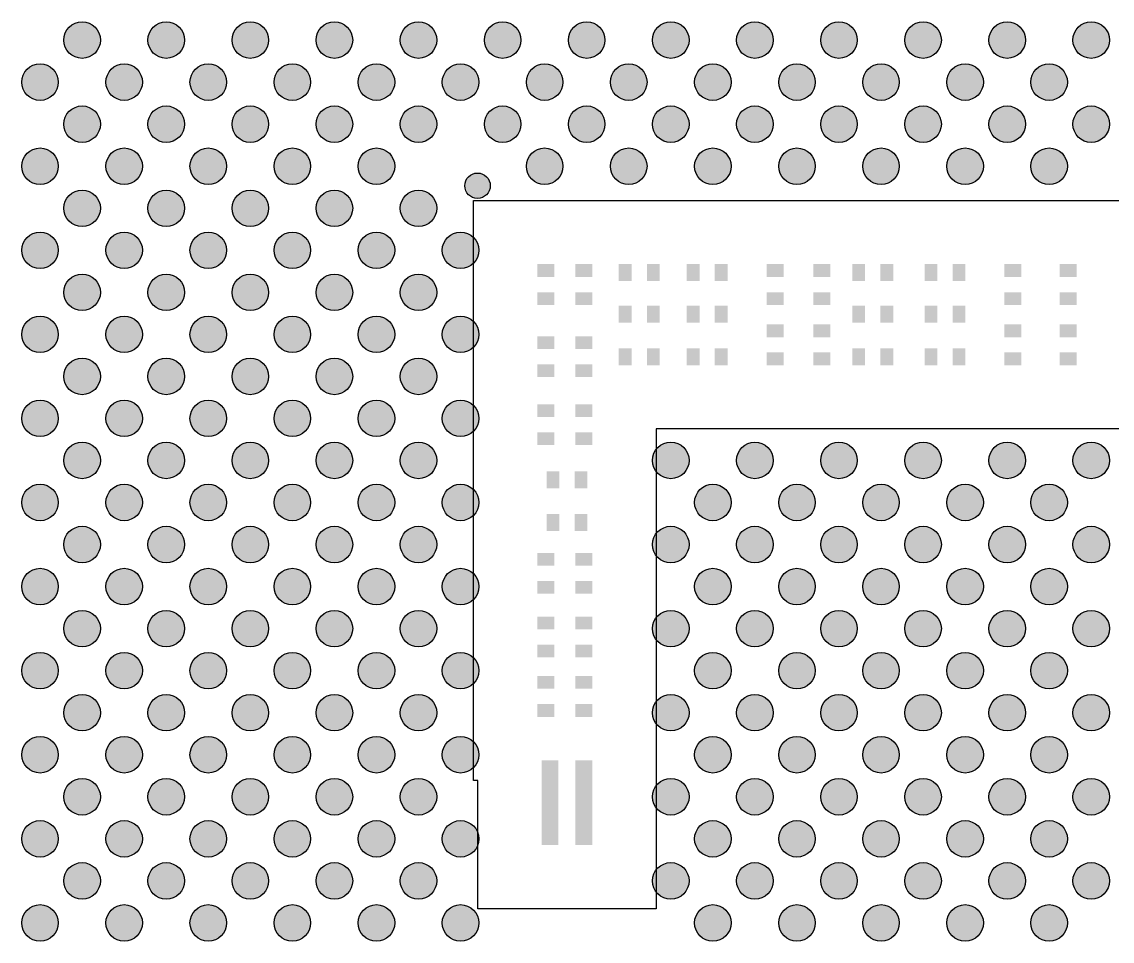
# Model space of a CAD drawing. Extents: x -42000 to 45000, y -40000 to 40000.
# Drawn here: x -15718 to -2882, y 1219 to 12043 of the extents above; entities that cross this region are included whole.
import ezdxf

# ---------------------------------------------------------------- set-up
doc = ezdxf.new("R2010")
doc.units = 0
doc.header["$MEASUREMENT"] = 0
doc.layers.add('jigstreet', color=7, linetype='Continuous')
doc.layers.add('SOLDERMASK_PADS_BTM', color=12, linetype='CONTINUOUS')

msp = doc.modelspace()

# ---------------------------------------------------------------- hatches: boundary and pattern name
at = {"layer": 'SOLDERMASK_PADS_BTM'}
h = msp.add_hatch(color=256, dxfattribs=at)
edge = h.paths.add_edge_path()
edge.add_arc((-15008, 11828), 215, 0, 360, ccw=False)
h = msp.add_hatch(color=256, dxfattribs=at)
edge = h.paths.add_edge_path()
edge.add_arc((-14018, 11828), 215, 0, 360, ccw=False)
h = msp.add_hatch(color=256, dxfattribs=at)
edge = h.paths.add_edge_path()
edge.add_arc((-13028, 11828), 215, 0, 360, ccw=False)
h = msp.add_hatch(color=256, dxfattribs=at)
edge = h.paths.add_edge_path()
edge.add_arc((-12038, 11828), 215, 0, 360, ccw=False)
h = msp.add_hatch(color=256, dxfattribs=at)
edge = h.paths.add_edge_path()
edge.add_arc((-11048, 11828), 215, 0, 360, ccw=False)
h = msp.add_hatch(color=256, dxfattribs=at)
edge = h.paths.add_edge_path()
edge.add_arc((-10058, 11828), 215, 0, 360, ccw=False)
h = msp.add_hatch(color=256, dxfattribs=at)
edge = h.paths.add_edge_path()
edge.add_arc((-9068, 11828), 215, 0, 360, ccw=False)
h = msp.add_hatch(color=256, dxfattribs=at)
edge = h.paths.add_edge_path()
edge.add_arc((-8078, 11828), 215, 0, 360, ccw=False)
h = msp.add_hatch(color=256, dxfattribs=at)
edge = h.paths.add_edge_path()
edge.add_arc((-7088, 11828), 215, 0, 360, ccw=False)
h = msp.add_hatch(color=256, dxfattribs=at)
edge = h.paths.add_edge_path()
edge.add_arc((-6098, 11828), 215, 0, 360, ccw=False)
h = msp.add_hatch(color=256, dxfattribs=at)
edge = h.paths.add_edge_path()
edge.add_arc((-5108, 11828), 215, 0, 360, ccw=False)
h = msp.add_hatch(color=256, dxfattribs=at)
edge = h.paths.add_edge_path()
edge.add_arc((-4118, 11828), 215, 0, 360, ccw=False)
h = msp.add_hatch(color=256, dxfattribs=at)
edge = h.paths.add_edge_path()
edge.add_arc((-3129, 11828), 215, 0, 360, ccw=False)
h = msp.add_hatch(color=256, dxfattribs=at)
edge = h.paths.add_edge_path()
edge.add_arc((-15503, 11333), 215, 0, 360, ccw=False)
h = msp.add_hatch(color=256, dxfattribs=at)
edge = h.paths.add_edge_path()
edge.add_arc((-14513, 11333), 215, 0, 360, ccw=False)
h = msp.add_hatch(color=256, dxfattribs=at)
edge = h.paths.add_edge_path()
edge.add_arc((-13523, 11333), 215, 0, 360, ccw=False)
h = msp.add_hatch(color=256, dxfattribs=at)
edge = h.paths.add_edge_path()
edge.add_arc((-12533, 11333), 215, 0, 360, ccw=False)
h = msp.add_hatch(color=256, dxfattribs=at)
edge = h.paths.add_edge_path()
edge.add_arc((-11543, 11333), 215, 0, 360, ccw=False)
h = msp.add_hatch(color=256, dxfattribs=at)
edge = h.paths.add_edge_path()
edge.add_arc((-10553, 11333), 215, 0, 360, ccw=False)
h = msp.add_hatch(color=256, dxfattribs=at)
edge = h.paths.add_edge_path()
edge.add_arc((-9563, 11333), 215, 0, 360, ccw=False)
h = msp.add_hatch(color=256, dxfattribs=at)
edge = h.paths.add_edge_path()
edge.add_arc((-8573, 11333), 215, 0, 360, ccw=False)
h = msp.add_hatch(color=256, dxfattribs=at)
edge = h.paths.add_edge_path()
edge.add_arc((-7583, 11333), 215, 0, 360, ccw=False)
h = msp.add_hatch(color=256, dxfattribs=at)
edge = h.paths.add_edge_path()
edge.add_arc((-6593, 11333), 215, 0, 360, ccw=False)
h = msp.add_hatch(color=256, dxfattribs=at)
edge = h.paths.add_edge_path()
edge.add_arc((-5603, 11333), 215, 0, 360, ccw=False)
h = msp.add_hatch(color=256, dxfattribs=at)
edge = h.paths.add_edge_path()
edge.add_arc((-4613, 11333), 215, 0, 360, ccw=False)
h = msp.add_hatch(color=256, dxfattribs=at)
edge = h.paths.add_edge_path()
edge.add_arc((-3624, 11333), 215, 0, 360, ccw=False)
h = msp.add_hatch(color=256, dxfattribs=at)
edge = h.paths.add_edge_path()
edge.add_arc((-15008, 10838), 215, 0, 360, ccw=False)
h = msp.add_hatch(color=256, dxfattribs=at)
edge = h.paths.add_edge_path()
edge.add_arc((-14018, 10838), 215, 0, 360, ccw=False)
h = msp.add_hatch(color=256, dxfattribs=at)
edge = h.paths.add_edge_path()
edge.add_arc((-13028, 10838), 215, 0, 360, ccw=False)
h = msp.add_hatch(color=256, dxfattribs=at)
edge = h.paths.add_edge_path()
edge.add_arc((-12038, 10838), 215, 0, 360, ccw=False)
h = msp.add_hatch(color=256, dxfattribs=at)
edge = h.paths.add_edge_path()
edge.add_arc((-11048, 10838), 215, 0, 360, ccw=False)
h = msp.add_hatch(color=256, dxfattribs=at)
edge = h.paths.add_edge_path()
edge.add_arc((-10058, 10838), 215, 0, 360, ccw=False)
h = msp.add_hatch(color=256, dxfattribs=at)
edge = h.paths.add_edge_path()
edge.add_arc((-9068, 10838), 215, 0, 360, ccw=False)
h = msp.add_hatch(color=256, dxfattribs=at)
edge = h.paths.add_edge_path()
edge.add_arc((-8078, 10838), 215, 0, 360, ccw=False)
h = msp.add_hatch(color=256, dxfattribs=at)
edge = h.paths.add_edge_path()
edge.add_arc((-7088, 10838), 215, 0, 360, ccw=False)
h = msp.add_hatch(color=256, dxfattribs=at)
edge = h.paths.add_edge_path()
edge.add_arc((-6098, 10838), 215, 0, 360, ccw=False)
h = msp.add_hatch(color=256, dxfattribs=at)
edge = h.paths.add_edge_path()
edge.add_arc((-5108, 10838), 215, 0, 360, ccw=False)
h = msp.add_hatch(color=256, dxfattribs=at)
edge = h.paths.add_edge_path()
edge.add_arc((-4118, 10838), 215, 0, 360, ccw=False)
h = msp.add_hatch(color=256, dxfattribs=at)
edge = h.paths.add_edge_path()
edge.add_arc((-3129, 10838), 215, 0, 360, ccw=False)
h = msp.add_hatch(color=256, dxfattribs=at)
edge = h.paths.add_edge_path()
edge.add_arc((-15503, 10343), 215, 0, 360, ccw=False)
h = msp.add_hatch(color=256, dxfattribs=at)
edge = h.paths.add_edge_path()
edge.add_arc((-14513, 10343), 215, 0, 360, ccw=False)
h = msp.add_hatch(color=256, dxfattribs=at)
edge = h.paths.add_edge_path()
edge.add_arc((-13523, 10343), 215, 0, 360, ccw=False)
h = msp.add_hatch(color=256, dxfattribs=at)
edge = h.paths.add_edge_path()
edge.add_arc((-12533, 10343), 215, 0, 360, ccw=False)
h = msp.add_hatch(color=256, dxfattribs=at)
edge = h.paths.add_edge_path()
edge.add_arc((-11543, 10343), 215, 0, 360, ccw=False)
h = msp.add_hatch(color=256, dxfattribs=at)
edge = h.paths.add_edge_path()
edge.add_arc((-9563, 10343), 215, 0, 360, ccw=False)
h = msp.add_hatch(color=256, dxfattribs=at)
edge = h.paths.add_edge_path()
edge.add_arc((-8573, 10343), 215, 0, 360, ccw=False)
h = msp.add_hatch(color=256, dxfattribs=at)
edge = h.paths.add_edge_path()
edge.add_arc((-7583, 10343), 215, 0, 360, ccw=False)
h = msp.add_hatch(color=256, dxfattribs=at)
edge = h.paths.add_edge_path()
edge.add_arc((-6593, 10343), 215, 0, 360, ccw=False)
h = msp.add_hatch(color=256, dxfattribs=at)
edge = h.paths.add_edge_path()
edge.add_arc((-5603, 10343), 215, 0, 360, ccw=False)
h = msp.add_hatch(color=256, dxfattribs=at)
edge = h.paths.add_edge_path()
edge.add_arc((-4613, 10343), 215, 0, 360, ccw=False)
h = msp.add_hatch(color=256, dxfattribs=at)
edge = h.paths.add_edge_path()
edge.add_arc((-3624, 10343), 215, 0, 360, ccw=False)
h = msp.add_hatch(color=256, dxfattribs=at)
edge = h.paths.add_edge_path()
edge.add_arc((-10353, 10113), 150, 0, 360, ccw=False)
h = msp.add_hatch(color=256, dxfattribs=at)
edge = h.paths.add_edge_path()
edge.add_arc((-15008, 9848), 215, 0, 360, ccw=False)
h = msp.add_hatch(color=256, dxfattribs=at)
edge = h.paths.add_edge_path()
edge.add_arc((-14018, 9848), 215, 0, 360, ccw=False)
h = msp.add_hatch(color=256, dxfattribs=at)
edge = h.paths.add_edge_path()
edge.add_arc((-13028, 9848), 215, 0, 360, ccw=False)
h = msp.add_hatch(color=256, dxfattribs=at)
edge = h.paths.add_edge_path()
edge.add_arc((-12038, 9848), 215, 0, 360, ccw=False)
h = msp.add_hatch(color=256, dxfattribs=at)
edge = h.paths.add_edge_path()
edge.add_arc((-11048, 9848), 215, 0, 360, ccw=False)
h = msp.add_hatch(color=256, dxfattribs=at)
edge = h.paths.add_edge_path()
edge.add_arc((-15503, 9353), 215, 0, 360, ccw=False)
h = msp.add_hatch(color=256, dxfattribs=at)
edge = h.paths.add_edge_path()
edge.add_arc((-14513, 9353), 215, 0, 360, ccw=False)
h = msp.add_hatch(color=256, dxfattribs=at)
edge = h.paths.add_edge_path()
edge.add_arc((-13523, 9353), 215, 0, 360, ccw=False)
h = msp.add_hatch(color=256, dxfattribs=at)
edge = h.paths.add_edge_path()
edge.add_arc((-12533, 9353), 215, 0, 360, ccw=False)
h = msp.add_hatch(color=256, dxfattribs=at)
edge = h.paths.add_edge_path()
edge.add_arc((-11543, 9353), 215, 0, 360, ccw=False)
h = msp.add_hatch(color=256, dxfattribs=at)
edge = h.paths.add_edge_path()
edge.add_arc((-10553, 9353), 215, 0, 360, ccw=False)
h = msp.add_hatch(color=256, dxfattribs=at)
edge = h.paths.add_edge_path()
edge.add_arc((-15008, 8858), 215, 0, 360, ccw=False)
h = msp.add_hatch(color=256, dxfattribs=at)
edge = h.paths.add_edge_path()
edge.add_arc((-14018, 8858), 215, 0, 360, ccw=False)
h = msp.add_hatch(color=256, dxfattribs=at)
edge = h.paths.add_edge_path()
edge.add_arc((-13028, 8858), 215, 0, 360, ccw=False)
h = msp.add_hatch(color=256, dxfattribs=at)
edge = h.paths.add_edge_path()
edge.add_arc((-12038, 8858), 215, 0, 360, ccw=False)
h = msp.add_hatch(color=256, dxfattribs=at)
edge = h.paths.add_edge_path()
edge.add_arc((-11048, 8858), 215, 0, 360, ccw=False)
h = msp.add_hatch(color=256, dxfattribs=at)
edge = h.paths.add_edge_path()
edge.add_arc((-15503, 8363), 215, 0, 360, ccw=False)
h = msp.add_hatch(color=256, dxfattribs=at)
edge = h.paths.add_edge_path()
edge.add_arc((-14513, 8363), 215, 0, 360, ccw=False)
h = msp.add_hatch(color=256, dxfattribs=at)
edge = h.paths.add_edge_path()
edge.add_arc((-13523, 8363), 215, 0, 360, ccw=False)
h = msp.add_hatch(color=256, dxfattribs=at)
edge = h.paths.add_edge_path()
edge.add_arc((-12533, 8363), 215, 0, 360, ccw=False)
h = msp.add_hatch(color=256, dxfattribs=at)
edge = h.paths.add_edge_path()
edge.add_arc((-11543, 8363), 215, 0, 360, ccw=False)
h = msp.add_hatch(color=256, dxfattribs=at)
edge = h.paths.add_edge_path()
edge.add_arc((-10553, 8363), 215, 0, 360, ccw=False)
h = msp.add_hatch(color=256, dxfattribs=at)
edge = h.paths.add_edge_path()
edge.add_arc((-15008, 7868), 215, 0, 360, ccw=False)
h = msp.add_hatch(color=256, dxfattribs=at)
edge = h.paths.add_edge_path()
edge.add_arc((-14018, 7868), 215, 0, 360, ccw=False)
h = msp.add_hatch(color=256, dxfattribs=at)
edge = h.paths.add_edge_path()
edge.add_arc((-13028, 7868), 215, 0, 360, ccw=False)
h = msp.add_hatch(color=256, dxfattribs=at)
edge = h.paths.add_edge_path()
edge.add_arc((-12038, 7868), 215, 0, 360, ccw=False)
h = msp.add_hatch(color=256, dxfattribs=at)
edge = h.paths.add_edge_path()
edge.add_arc((-11048, 7868), 215, 0, 360, ccw=False)
h = msp.add_hatch(color=256, dxfattribs=at)
edge = h.paths.add_edge_path()
edge.add_arc((-15503, 7374), 215, 0, 360, ccw=False)
h = msp.add_hatch(color=256, dxfattribs=at)
edge = h.paths.add_edge_path()
edge.add_arc((-14513, 7374), 215, 0, 360, ccw=False)
h = msp.add_hatch(color=256, dxfattribs=at)
edge = h.paths.add_edge_path()
edge.add_arc((-13523, 7374), 215, 0, 360, ccw=False)
h = msp.add_hatch(color=256, dxfattribs=at)
edge = h.paths.add_edge_path()
edge.add_arc((-12533, 7374), 215, 0, 360, ccw=False)
h = msp.add_hatch(color=256, dxfattribs=at)
edge = h.paths.add_edge_path()
edge.add_arc((-11543, 7374), 215, 0, 360, ccw=False)
h = msp.add_hatch(color=256, dxfattribs=at)
edge = h.paths.add_edge_path()
edge.add_arc((-10553, 7374), 215, 0, 360, ccw=False)
h = msp.add_hatch(color=256, dxfattribs=at)
edge = h.paths.add_edge_path()
edge.add_arc((-15008, 6879), 215, 0, 360, ccw=False)
h = msp.add_hatch(color=256, dxfattribs=at)
edge = h.paths.add_edge_path()
edge.add_arc((-14018, 6879), 215, 0, 360, ccw=False)
h = msp.add_hatch(color=256, dxfattribs=at)
edge = h.paths.add_edge_path()
edge.add_arc((-13028, 6879), 215, 0, 360, ccw=False)
h = msp.add_hatch(color=256, dxfattribs=at)
edge = h.paths.add_edge_path()
edge.add_arc((-12038, 6879), 215, 0, 360, ccw=False)
h = msp.add_hatch(color=256, dxfattribs=at)
edge = h.paths.add_edge_path()
edge.add_arc((-11048, 6879), 215, 0, 360, ccw=False)
h = msp.add_hatch(color=256, dxfattribs=at)
edge = h.paths.add_edge_path()
edge.add_arc((-8078, 6879), 215, 0, 360, ccw=False)
h = msp.add_hatch(color=256, dxfattribs=at)
edge = h.paths.add_edge_path()
edge.add_arc((-7088, 6879), 215, 0, 360, ccw=False)
h = msp.add_hatch(color=256, dxfattribs=at)
edge = h.paths.add_edge_path()
edge.add_arc((-6098, 6879), 215, 0, 360, ccw=False)
h = msp.add_hatch(color=256, dxfattribs=at)
edge = h.paths.add_edge_path()
edge.add_arc((-5108, 6879), 215, 0, 360, ccw=False)
h = msp.add_hatch(color=256, dxfattribs=at)
edge = h.paths.add_edge_path()
edge.add_arc((-4118, 6879), 215, 0, 360, ccw=False)
h = msp.add_hatch(color=256, dxfattribs=at)
edge = h.paths.add_edge_path()
edge.add_arc((-3129, 6879), 215, 0, 360, ccw=False)
h = msp.add_hatch(color=256, dxfattribs=at)
edge = h.paths.add_edge_path()
edge.add_arc((-15503, 6384), 215, 0, 360, ccw=False)
h = msp.add_hatch(color=256, dxfattribs=at)
edge = h.paths.add_edge_path()
edge.add_arc((-14513, 6384), 215, 0, 360, ccw=False)
h = msp.add_hatch(color=256, dxfattribs=at)
edge = h.paths.add_edge_path()
edge.add_arc((-13523, 6384), 215, 0, 360, ccw=False)
h = msp.add_hatch(color=256, dxfattribs=at)
edge = h.paths.add_edge_path()
edge.add_arc((-12533, 6384), 215, 0, 360, ccw=False)
h = msp.add_hatch(color=256, dxfattribs=at)
edge = h.paths.add_edge_path()
edge.add_arc((-11543, 6384), 215, 0, 360, ccw=False)
h = msp.add_hatch(color=256, dxfattribs=at)
edge = h.paths.add_edge_path()
edge.add_arc((-10553, 6384), 215, 0, 360, ccw=False)
h = msp.add_hatch(color=256, dxfattribs=at)
edge = h.paths.add_edge_path()
edge.add_arc((-7583, 6384), 215, 0, 360, ccw=False)
h = msp.add_hatch(color=256, dxfattribs=at)
edge = h.paths.add_edge_path()
edge.add_arc((-6593, 6384), 215, 0, 360, ccw=False)
h = msp.add_hatch(color=256, dxfattribs=at)
edge = h.paths.add_edge_path()
edge.add_arc((-5603, 6384), 215, 0, 360, ccw=False)
h = msp.add_hatch(color=256, dxfattribs=at)
edge = h.paths.add_edge_path()
edge.add_arc((-4613, 6384), 215, 0, 360, ccw=False)
h = msp.add_hatch(color=256, dxfattribs=at)
edge = h.paths.add_edge_path()
edge.add_arc((-3624, 6384), 215, 0, 360, ccw=False)
h = msp.add_hatch(color=256, dxfattribs=at)
edge = h.paths.add_edge_path()
edge.add_arc((-15008, 5889), 215, 0, 360, ccw=False)
h = msp.add_hatch(color=256, dxfattribs=at)
edge = h.paths.add_edge_path()
edge.add_arc((-14018, 5889), 215, 0, 360, ccw=False)
h = msp.add_hatch(color=256, dxfattribs=at)
edge = h.paths.add_edge_path()
edge.add_arc((-13028, 5889), 215, 0, 360, ccw=False)
h = msp.add_hatch(color=256, dxfattribs=at)
edge = h.paths.add_edge_path()
edge.add_arc((-12038, 5889), 215, 0, 360, ccw=False)
h = msp.add_hatch(color=256, dxfattribs=at)
edge = h.paths.add_edge_path()
edge.add_arc((-11048, 5889), 215, 0, 360, ccw=False)
h = msp.add_hatch(color=256, dxfattribs=at)
edge = h.paths.add_edge_path()
edge.add_arc((-8078, 5889), 215, 0, 360, ccw=False)
h = msp.add_hatch(color=256, dxfattribs=at)
edge = h.paths.add_edge_path()
edge.add_arc((-7088, 5889), 215, 0, 360, ccw=False)
h = msp.add_hatch(color=256, dxfattribs=at)
edge = h.paths.add_edge_path()
edge.add_arc((-6098, 5889), 215, 0, 360, ccw=False)
h = msp.add_hatch(color=256, dxfattribs=at)
edge = h.paths.add_edge_path()
edge.add_arc((-5108, 5889), 215, 0, 360, ccw=False)
h = msp.add_hatch(color=256, dxfattribs=at)
edge = h.paths.add_edge_path()
edge.add_arc((-4118, 5889), 215, 0, 360, ccw=False)
h = msp.add_hatch(color=256, dxfattribs=at)
edge = h.paths.add_edge_path()
edge.add_arc((-3129, 5889), 215, 0, 360, ccw=False)
h = msp.add_hatch(color=256, dxfattribs=at)
edge = h.paths.add_edge_path()
edge.add_arc((-15503, 5394), 215, 0, 360, ccw=False)
h = msp.add_hatch(color=256, dxfattribs=at)
edge = h.paths.add_edge_path()
edge.add_arc((-14513, 5394), 215, 0, 360, ccw=False)
h = msp.add_hatch(color=256, dxfattribs=at)
edge = h.paths.add_edge_path()
edge.add_arc((-13523, 5394), 215, 0, 360, ccw=False)
h = msp.add_hatch(color=256, dxfattribs=at)
edge = h.paths.add_edge_path()
edge.add_arc((-12533, 5394), 215, 0, 360, ccw=False)
h = msp.add_hatch(color=256, dxfattribs=at)
edge = h.paths.add_edge_path()
edge.add_arc((-11543, 5394), 215, 0, 360, ccw=False)
h = msp.add_hatch(color=256, dxfattribs=at)
edge = h.paths.add_edge_path()
edge.add_arc((-10553, 5394), 215, 0, 360, ccw=False)
h = msp.add_hatch(color=256, dxfattribs=at)
edge = h.paths.add_edge_path()
edge.add_arc((-7583, 5394), 215, 0, 360, ccw=False)
h = msp.add_hatch(color=256, dxfattribs=at)
edge = h.paths.add_edge_path()
edge.add_arc((-6593, 5394), 215, 0, 360, ccw=False)
h = msp.add_hatch(color=256, dxfattribs=at)
edge = h.paths.add_edge_path()
edge.add_arc((-5603, 5394), 215, 0, 360, ccw=False)
h = msp.add_hatch(color=256, dxfattribs=at)
edge = h.paths.add_edge_path()
edge.add_arc((-4613, 5394), 215, 0, 360, ccw=False)
h = msp.add_hatch(color=256, dxfattribs=at)
edge = h.paths.add_edge_path()
edge.add_arc((-3624, 5394), 215, 0, 360, ccw=False)
h = msp.add_hatch(color=256, dxfattribs=at)
edge = h.paths.add_edge_path()
edge.add_arc((-15008, 4899), 215, 0, 360, ccw=False)
h = msp.add_hatch(color=256, dxfattribs=at)
edge = h.paths.add_edge_path()
edge.add_arc((-14018, 4899), 215, 0, 360, ccw=False)
h = msp.add_hatch(color=256, dxfattribs=at)
edge = h.paths.add_edge_path()
edge.add_arc((-13028, 4899), 215, 0, 360, ccw=False)
h = msp.add_hatch(color=256, dxfattribs=at)
edge = h.paths.add_edge_path()
edge.add_arc((-12038, 4899), 215, 0, 360, ccw=False)
h = msp.add_hatch(color=256, dxfattribs=at)
edge = h.paths.add_edge_path()
edge.add_arc((-11048, 4899), 215, 0, 360, ccw=False)
h = msp.add_hatch(color=256, dxfattribs=at)
edge = h.paths.add_edge_path()
edge.add_arc((-8078, 4899), 215, 0, 360, ccw=False)
h = msp.add_hatch(color=256, dxfattribs=at)
edge = h.paths.add_edge_path()
edge.add_arc((-7088, 4899), 215, 0, 360, ccw=False)
h = msp.add_hatch(color=256, dxfattribs=at)
edge = h.paths.add_edge_path()
edge.add_arc((-6098, 4899), 215, 0, 360, ccw=False)
h = msp.add_hatch(color=256, dxfattribs=at)
edge = h.paths.add_edge_path()
edge.add_arc((-5108, 4899), 215, 0, 360, ccw=False)
h = msp.add_hatch(color=256, dxfattribs=at)
edge = h.paths.add_edge_path()
edge.add_arc((-4118, 4899), 215, 0, 360, ccw=False)
h = msp.add_hatch(color=256, dxfattribs=at)
edge = h.paths.add_edge_path()
edge.add_arc((-3129, 4899), 215, 0, 360, ccw=False)
h = msp.add_hatch(color=256, dxfattribs=at)
edge = h.paths.add_edge_path()
edge.add_arc((-15503, 4404), 215, 0, 360, ccw=False)
h = msp.add_hatch(color=256, dxfattribs=at)
edge = h.paths.add_edge_path()
edge.add_arc((-14513, 4404), 215, 0, 360, ccw=False)
h = msp.add_hatch(color=256, dxfattribs=at)
edge = h.paths.add_edge_path()
edge.add_arc((-13523, 4404), 215, 0, 360, ccw=False)
h = msp.add_hatch(color=256, dxfattribs=at)
edge = h.paths.add_edge_path()
edge.add_arc((-12533, 4404), 215, 0, 360, ccw=False)
h = msp.add_hatch(color=256, dxfattribs=at)
edge = h.paths.add_edge_path()
edge.add_arc((-11543, 4404), 215, 0, 360, ccw=False)
h = msp.add_hatch(color=256, dxfattribs=at)
edge = h.paths.add_edge_path()
edge.add_arc((-10553, 4404), 215, 0, 360, ccw=False)
h = msp.add_hatch(color=256, dxfattribs=at)
edge = h.paths.add_edge_path()
edge.add_arc((-7583, 4404), 215, 0, 360, ccw=False)
h = msp.add_hatch(color=256, dxfattribs=at)
edge = h.paths.add_edge_path()
edge.add_arc((-6593, 4404), 215, 0, 360, ccw=False)
h = msp.add_hatch(color=256, dxfattribs=at)
edge = h.paths.add_edge_path()
edge.add_arc((-5603, 4404), 215, 0, 360, ccw=False)
h = msp.add_hatch(color=256, dxfattribs=at)
edge = h.paths.add_edge_path()
edge.add_arc((-4613, 4404), 215, 0, 360, ccw=False)
h = msp.add_hatch(color=256, dxfattribs=at)
edge = h.paths.add_edge_path()
edge.add_arc((-3624, 4404), 215, 0, 360, ccw=False)
h = msp.add_hatch(color=256, dxfattribs=at)
edge = h.paths.add_edge_path()
edge.add_arc((-15008, 3909), 215, 0, 360, ccw=False)
h = msp.add_hatch(color=256, dxfattribs=at)
edge = h.paths.add_edge_path()
edge.add_arc((-14018, 3909), 215, 0, 360, ccw=False)
h = msp.add_hatch(color=256, dxfattribs=at)
edge = h.paths.add_edge_path()
edge.add_arc((-13028, 3909), 215, 0, 360, ccw=False)
h = msp.add_hatch(color=256, dxfattribs=at)
edge = h.paths.add_edge_path()
edge.add_arc((-12038, 3909), 215, 0, 360, ccw=False)
h = msp.add_hatch(color=256, dxfattribs=at)
edge = h.paths.add_edge_path()
edge.add_arc((-11048, 3909), 215, 0, 360, ccw=False)
h = msp.add_hatch(color=256, dxfattribs=at)
edge = h.paths.add_edge_path()
edge.add_arc((-8078, 3909), 215, 0, 360, ccw=False)
h = msp.add_hatch(color=256, dxfattribs=at)
edge = h.paths.add_edge_path()
edge.add_arc((-7088, 3909), 215, 0, 360, ccw=False)
h = msp.add_hatch(color=256, dxfattribs=at)
edge = h.paths.add_edge_path()
edge.add_arc((-6098, 3909), 215, 0, 360, ccw=False)
h = msp.add_hatch(color=256, dxfattribs=at)
edge = h.paths.add_edge_path()
edge.add_arc((-5108, 3909), 215, 0, 360, ccw=False)
h = msp.add_hatch(color=256, dxfattribs=at)
edge = h.paths.add_edge_path()
edge.add_arc((-4118, 3909), 215, 0, 360, ccw=False)
h = msp.add_hatch(color=256, dxfattribs=at)
edge = h.paths.add_edge_path()
edge.add_arc((-3129, 3909), 215, 0, 360, ccw=False)
h = msp.add_hatch(color=256, dxfattribs=at)
edge = h.paths.add_edge_path()
edge.add_arc((-15503, 3414), 215, 0, 360, ccw=False)
h = msp.add_hatch(color=256, dxfattribs=at)
edge = h.paths.add_edge_path()
edge.add_arc((-14513, 3414), 215, 0, 360, ccw=False)
h = msp.add_hatch(color=256, dxfattribs=at)
edge = h.paths.add_edge_path()
edge.add_arc((-13523, 3414), 215, 0, 360, ccw=False)
h = msp.add_hatch(color=256, dxfattribs=at)
edge = h.paths.add_edge_path()
edge.add_arc((-12533, 3414), 215, 0, 360, ccw=False)
h = msp.add_hatch(color=256, dxfattribs=at)
edge = h.paths.add_edge_path()
edge.add_arc((-11543, 3414), 215, 0, 360, ccw=False)
h = msp.add_hatch(color=256, dxfattribs=at)
edge = h.paths.add_edge_path()
edge.add_arc((-10553, 3414), 215, 0, 360, ccw=False)
h = msp.add_hatch(color=256, dxfattribs=at)
edge = h.paths.add_edge_path()
edge.add_arc((-7583, 3414), 215, 0, 360, ccw=False)
h = msp.add_hatch(color=256, dxfattribs=at)
edge = h.paths.add_edge_path()
edge.add_arc((-6593, 3414), 215, 0, 360, ccw=False)
h = msp.add_hatch(color=256, dxfattribs=at)
edge = h.paths.add_edge_path()
edge.add_arc((-5603, 3414), 215, 0, 360, ccw=False)
h = msp.add_hatch(color=256, dxfattribs=at)
edge = h.paths.add_edge_path()
edge.add_arc((-4613, 3414), 215, 0, 360, ccw=False)
h = msp.add_hatch(color=256, dxfattribs=at)
edge = h.paths.add_edge_path()
edge.add_arc((-3624, 3414), 215, 0, 360, ccw=False)
h = msp.add_hatch(color=256, dxfattribs=at)
edge = h.paths.add_edge_path()
edge.add_arc((-15008, 2919), 215, 0, 360, ccw=False)
h = msp.add_hatch(color=256, dxfattribs=at)
edge = h.paths.add_edge_path()
edge.add_arc((-14018, 2919), 215, 0, 360, ccw=False)
h = msp.add_hatch(color=256, dxfattribs=at)
edge = h.paths.add_edge_path()
edge.add_arc((-13028, 2919), 215, 0, 360, ccw=False)
h = msp.add_hatch(color=256, dxfattribs=at)
edge = h.paths.add_edge_path()
edge.add_arc((-12038, 2919), 215, 0, 360, ccw=False)
h = msp.add_hatch(color=256, dxfattribs=at)
edge = h.paths.add_edge_path()
edge.add_arc((-11048, 2919), 215, 0, 360, ccw=False)
h = msp.add_hatch(color=256, dxfattribs=at)
edge = h.paths.add_edge_path()
edge.add_arc((-8078, 2919), 215, 0, 360, ccw=False)
h = msp.add_hatch(color=256, dxfattribs=at)
edge = h.paths.add_edge_path()
edge.add_arc((-7088, 2919), 215, 0, 360, ccw=False)
h = msp.add_hatch(color=256, dxfattribs=at)
edge = h.paths.add_edge_path()
edge.add_arc((-6098, 2919), 215, 0, 360, ccw=False)
h = msp.add_hatch(color=256, dxfattribs=at)
edge = h.paths.add_edge_path()
edge.add_arc((-5108, 2919), 215, 0, 360, ccw=False)
h = msp.add_hatch(color=256, dxfattribs=at)
edge = h.paths.add_edge_path()
edge.add_arc((-4118, 2919), 215, 0, 360, ccw=False)
h = msp.add_hatch(color=256, dxfattribs=at)
edge = h.paths.add_edge_path()
edge.add_arc((-3129, 2919), 215, 0, 360, ccw=False)
h = msp.add_hatch(color=256, dxfattribs=at)
edge = h.paths.add_edge_path()
edge.add_arc((-15503, 2424), 215, 0, 360, ccw=False)
h = msp.add_hatch(color=256, dxfattribs=at)
edge = h.paths.add_edge_path()
edge.add_arc((-14513, 2424), 215, 0, 360, ccw=False)
h = msp.add_hatch(color=256, dxfattribs=at)
edge = h.paths.add_edge_path()
edge.add_arc((-13523, 2424), 215, 0, 360, ccw=False)
h = msp.add_hatch(color=256, dxfattribs=at)
edge = h.paths.add_edge_path()
edge.add_arc((-12533, 2424), 215, 0, 360, ccw=False)
h = msp.add_hatch(color=256, dxfattribs=at)
edge = h.paths.add_edge_path()
edge.add_arc((-11543, 2424), 215, 0, 360, ccw=False)
h = msp.add_hatch(color=256, dxfattribs=at)
edge = h.paths.add_edge_path()
edge.add_arc((-10553, 2424), 215, 0, 360, ccw=False)
h = msp.add_hatch(color=256, dxfattribs=at)
edge = h.paths.add_edge_path()
edge.add_arc((-7583, 2424), 215, 0, 360, ccw=False)
h = msp.add_hatch(color=256, dxfattribs=at)
edge = h.paths.add_edge_path()
edge.add_arc((-6593, 2424), 215, 0, 360, ccw=False)
h = msp.add_hatch(color=256, dxfattribs=at)
edge = h.paths.add_edge_path()
edge.add_arc((-5603, 2424), 215, 0, 360, ccw=False)
h = msp.add_hatch(color=256, dxfattribs=at)
edge = h.paths.add_edge_path()
edge.add_arc((-4613, 2424), 215, 0, 360, ccw=False)
h = msp.add_hatch(color=256, dxfattribs=at)
edge = h.paths.add_edge_path()
edge.add_arc((-3624, 2424), 215, 0, 360, ccw=False)
h = msp.add_hatch(color=256, dxfattribs=at)
edge = h.paths.add_edge_path()
edge.add_arc((-15008, 1929), 215, 0, 360, ccw=False)
h = msp.add_hatch(color=256, dxfattribs=at)
edge = h.paths.add_edge_path()
edge.add_arc((-14018, 1929), 215, 0, 360, ccw=False)
h = msp.add_hatch(color=256, dxfattribs=at)
edge = h.paths.add_edge_path()
edge.add_arc((-13028, 1929), 215, 0, 360, ccw=False)
h = msp.add_hatch(color=256, dxfattribs=at)
edge = h.paths.add_edge_path()
edge.add_arc((-12038, 1929), 215, 0, 360, ccw=False)
h = msp.add_hatch(color=256, dxfattribs=at)
edge = h.paths.add_edge_path()
edge.add_arc((-11048, 1929), 215, 0, 360, ccw=False)
h = msp.add_hatch(color=256, dxfattribs=at)
edge = h.paths.add_edge_path()
edge.add_arc((-8078, 1929), 215, 0, 360, ccw=False)
h = msp.add_hatch(color=256, dxfattribs=at)
edge = h.paths.add_edge_path()
edge.add_arc((-7088, 1929), 215, 0, 360, ccw=False)
h = msp.add_hatch(color=256, dxfattribs=at)
edge = h.paths.add_edge_path()
edge.add_arc((-6098, 1929), 215, 0, 360, ccw=False)
h = msp.add_hatch(color=256, dxfattribs=at)
edge = h.paths.add_edge_path()
edge.add_arc((-5108, 1929), 215, 0, 360, ccw=False)
h = msp.add_hatch(color=256, dxfattribs=at)
edge = h.paths.add_edge_path()
edge.add_arc((-4118, 1929), 215, 0, 360, ccw=False)
h = msp.add_hatch(color=256, dxfattribs=at)
edge = h.paths.add_edge_path()
edge.add_arc((-3129, 1929), 215, 0, 360, ccw=False)
h = msp.add_hatch(color=256, dxfattribs=at)
edge = h.paths.add_edge_path()
edge.add_arc((-15503, 1434), 215, 0, 360, ccw=False)
h = msp.add_hatch(color=256, dxfattribs=at)
edge = h.paths.add_edge_path()
edge.add_arc((-14513, 1434), 215, 0, 360, ccw=False)
h = msp.add_hatch(color=256, dxfattribs=at)
edge = h.paths.add_edge_path()
edge.add_arc((-13523, 1434), 215, 0, 360, ccw=False)
h = msp.add_hatch(color=256, dxfattribs=at)
edge = h.paths.add_edge_path()
edge.add_arc((-12533, 1434), 215, 0, 360, ccw=False)
h = msp.add_hatch(color=256, dxfattribs=at)
edge = h.paths.add_edge_path()
edge.add_arc((-11543, 1434), 215, 0, 360, ccw=False)
h = msp.add_hatch(color=256, dxfattribs=at)
edge = h.paths.add_edge_path()
edge.add_arc((-10553, 1434), 215, 0, 360, ccw=False)
h = msp.add_hatch(color=256, dxfattribs=at)
edge = h.paths.add_edge_path()
edge.add_arc((-7583, 1434), 215, 0, 360, ccw=False)
h = msp.add_hatch(color=256, dxfattribs=at)
edge = h.paths.add_edge_path()
edge.add_arc((-6593, 1434), 215, 0, 360, ccw=False)
h = msp.add_hatch(color=256, dxfattribs=at)
edge = h.paths.add_edge_path()
edge.add_arc((-5603, 1434), 215, 0, 360, ccw=False)
h = msp.add_hatch(color=256, dxfattribs=at)
edge = h.paths.add_edge_path()
edge.add_arc((-4613, 1434), 215, 0, 360, ccw=False)
h = msp.add_hatch(color=256, dxfattribs=at)
edge = h.paths.add_edge_path()
edge.add_arc((-3624, 1434), 215, 0, 360, ccw=False)

# ---------------------------------------------------------------- linework, layer by layer
at = {"layer": 'jigstreet'}
for points in [[(-10400, 4165), (-10400, 4585), (-10400, 4735), (-10400, 4915), (-10400, 5065), (-10400, 5435), (-10400, 5765), (-10400, 6185), (-10400, 6335), (-10400, 6515), (-10400, 6665), (-10400, 7135), (-10400, 7465), (-10400, 7935), (-10400, 7985), (-10400, 8265), (-10400, 8315), (-10400, 8735), (-10400, 9065), (-10400, 9585), (-10400, 9915), (-10399, 9939), (-10375, 9940), (-9925, 9940), (-9415, 9940), (-9085, 9940), (-8725, 9940), (-8615, 9940), (-8285, 9940), (-8275, 9940), (-7815, 9940), (-7675, 9940), (-7485, 9940), (-7125, 9940), (-7015, 9940), (-6685, 9940), (-6665, 9940), (-6335, 9940), (-6025, 9940), (-5815, 9940), (-5485, 9940), (-5475, 9940), (-5065, 9940), (-4875, 9940), (-4735, 9940), (-4225, 9940), (-4215, 9940), (-3885, 9940), (-3225, 9940), (-2575, 9940)], [(-2575, 7250), (-3225, 7250), (-3885, 7250), (-4215, 7250), (-4225, 7250), (-4735, 7250), (-4875, 7250), (-5065, 7250), (-5475, 7250), (-5485, 7250), (-5815, 7250), (-6025, 7250), (-6335, 7250), (-6665, 7250), (-6685, 7250), (-7015, 7250), (-7125, 7250), (-7485, 7250), (-7675, 7250), (-7815, 7250), (-8250, 7250), (-8250, 7135), (-8250, 6665), (-8250, 6515), (-8250, 6335), (-8250, 6185), (-8250, 5765), (-8250, 5435), (-8250, 5065), (-8250, 4915), (-8250, 4735), (-8250, 4585), (-8250, 4165), (-8250, 4075), (-8250, 3835), (-8250, 3465), (-8250, 3135), (-8250, 1625), (-8251, 1601), (-8275, 1600), (-8675, 1600), (-9925, 1600), (-10325, 1600), (-10349, 1601), (-10350, 1625), (-10350, 3110), (-10375, 3110), (-10399, 3111), (-10400, 3135), (-10400, 3465), (-10400, 3835), (-10400, 4165)]]:
    msp.add_lwpolyline(points, dxfattribs=at)
at = {"layer": 'SOLDERMASK_PADS_BTM'}
for centre, radius in [((-15008, 11828), 215), ((-14018, 11828), 215), ((-13028, 11828), 215), ((-12038, 11828), 215), ((-11048, 11828), 215), ((-10058, 11828), 215), ((-9068, 11828), 215), ((-8078, 11828), 215), ((-7088, 11828), 215), ((-6098, 11828), 215), ((-5108, 11828), 215), ((-4118, 11828), 215), ((-3129, 11828), 215), ((-15503, 11333), 215), ((-14513, 11333), 215), ((-13523, 11333), 215), ((-12533, 11333), 215), ((-11543, 11333), 215), ((-10553, 11333), 215), ((-9563, 11333), 215), ((-8573, 11333), 215), ((-7583, 11333), 215), ((-6593, 11333), 215), ((-5603, 11333), 215), ((-4613, 11333), 215), ((-3624, 11333), 215), ((-15008, 10838), 215), ((-14018, 10838), 215), ((-13028, 10838), 215), ((-12038, 10838), 215), ((-11048, 10838), 215), ((-10058, 10838), 215), ((-9068, 10838), 215), ((-8078, 10838), 215), ((-7088, 10838), 215), ((-6098, 10838), 215), ((-5108, 10838), 215), ((-4118, 10838), 215), ((-3129, 10838), 215), ((-15503, 10343), 215), ((-14513, 10343), 215), ((-13523, 10343), 215), ((-12533, 10343), 215), ((-11543, 10343), 215), ((-9563, 10343), 215), ((-8573, 10343), 215), ((-7583, 10343), 215), ((-6593, 10343), 215), ((-5603, 10343), 215), ((-4613, 10343), 215), ((-3624, 10343), 215), ((-10353, 10113), 150), ((-15008, 9848), 215), ((-14018, 9848), 215), ((-13028, 9848), 215), ((-12038, 9848), 215), ((-11048, 9848), 215), ((-15503, 9353), 215), ((-14513, 9353), 215), ((-13523, 9353), 215), ((-12533, 9353), 215), ((-11543, 9353), 215), ((-10553, 9353), 215), ((-15008, 8858), 215), ((-14018, 8858), 215), ((-13028, 8858), 215), ((-12038, 8858), 215), ((-11048, 8858), 215), ((-15503, 8363), 215), ((-14513, 8363), 215), ((-13523, 8363), 215), ((-12533, 8363), 215), ((-11543, 8363), 215), ((-10553, 8363), 215), ((-15008, 7868), 215), ((-14018, 7868), 215), ((-13028, 7868), 215), ((-12038, 7868), 215), ((-11048, 7868), 215), ((-15503, 7374), 215), ((-14513, 7374), 215), ((-13523, 7374), 215), ((-12533, 7374), 215), ((-11543, 7374), 215), ((-10553, 7374), 215), ((-15008, 6879), 215), ((-14018, 6879), 215), ((-13028, 6879), 215), ((-12038, 6879), 215), ((-11048, 6879), 215), ((-8078, 6879), 215), ((-7088, 6879), 215), ((-6098, 6879), 215), ((-5108, 6879), 215), ((-4118, 6879), 215), ((-3129, 6879), 215), ((-15503, 6384), 215), ((-14513, 6384), 215), ((-13523, 6384), 215), ((-12533, 6384), 215), ((-11543, 6384), 215), ((-10553, 6384), 215), ((-7583, 6384), 215), ((-6593, 6384), 215), ((-5603, 6384), 215), ((-4613, 6384), 215), ((-3624, 6384), 215), ((-15008, 5889), 215), ((-14018, 5889), 215), ((-13028, 5889), 215), ((-12038, 5889), 215), ((-11048, 5889), 215), ((-8078, 5889), 215), ((-7088, 5889), 215), ((-6098, 5889), 215), ((-5108, 5889), 215), ((-4118, 5889), 215), ((-3129, 5889), 215), ((-15503, 5394), 215), ((-14513, 5394), 215), ((-13523, 5394), 215), ((-12533, 5394), 215), ((-11543, 5394), 215), ((-10553, 5394), 215), ((-7583, 5394), 215), ((-6593, 5394), 215), ((-5603, 5394), 215), ((-4613, 5394), 215), ((-3624, 5394), 215), ((-15008, 4899), 215), ((-14018, 4899), 215), ((-13028, 4899), 215), ((-12038, 4899), 215), ((-11048, 4899), 215), ((-8078, 4899), 215), ((-7088, 4899), 215), ((-6098, 4899), 215), ((-5108, 4899), 215), ((-4118, 4899), 215), ((-3129, 4899), 215), ((-15503, 4404), 215), ((-14513, 4404), 215), ((-13523, 4404), 215), ((-12533, 4404), 215), ((-11543, 4404), 215), ((-10553, 4404), 215), ((-7583, 4404), 215), ((-6593, 4404), 215), ((-5603, 4404), 215), ((-4613, 4404), 215), ((-3624, 4404), 215), ((-15008, 3909), 215), ((-14018, 3909), 215), ((-13028, 3909), 215), ((-12038, 3909), 215), ((-11048, 3909), 215), ((-8078, 3909), 215), ((-7088, 3909), 215), ((-6098, 3909), 215), ((-5108, 3909), 215), ((-4118, 3909), 215), ((-3129, 3909), 215), ((-15503, 3414), 215), ((-14513, 3414), 215), ((-13523, 3414), 215), ((-12533, 3414), 215), ((-11543, 3414), 215), ((-10553, 3414), 215), ((-7583, 3414), 215), ((-6593, 3414), 215), ((-5603, 3414), 215), ((-4613, 3414), 215), ((-3624, 3414), 215), ((-15008, 2919), 215), ((-14018, 2919), 215), ((-13028, 2919), 215), ((-12038, 2919), 215), ((-11048, 2919), 215), ((-8078, 2919), 215), ((-7088, 2919), 215), ((-6098, 2919), 215), ((-5108, 2919), 215), ((-4118, 2919), 215), ((-3129, 2919), 215), ((-15503, 2424), 215), ((-14513, 2424), 215), ((-13523, 2424), 215), ((-12533, 2424), 215), ((-11543, 2424), 215), ((-10553, 2424), 215), ((-7583, 2424), 215), ((-6593, 2424), 215), ((-5603, 2424), 215), ((-4613, 2424), 215), ((-3624, 2424), 215), ((-15008, 1929), 215), ((-14018, 1929), 215), ((-13028, 1929), 215), ((-12038, 1929), 215), ((-11048, 1929), 215), ((-8078, 1929), 215), ((-7088, 1929), 215), ((-6098, 1929), 215), ((-5108, 1929), 215), ((-4118, 1929), 215), ((-3129, 1929), 215), ((-15503, 1434), 215), ((-14513, 1434), 215), ((-13523, 1434), 215), ((-12533, 1434), 215), ((-11543, 1434), 215), ((-10553, 1434), 215), ((-7583, 1434), 215), ((-6593, 1434), 215), ((-5603, 1434), 215), ((-4613, 1434), 215), ((-3624, 1434), 215)]:
    msp.add_circle(centre, radius, dxfattribs=at)
for points in [[(-9650, 9040), (-9450, 9040), (-9650, 9190), (-9450, 9190)], [(-9200, 9040), (-9000, 9040), (-9200, 9190), (-9000, 9190)], [(-8690, 8990), (-8540, 8990), (-8690, 9190), (-8540, 9190)], [(-8360, 8990), (-8210, 8990), (-8360, 9190), (-8210, 9190)], [(-7890, 8990), (-7740, 8990), (-7890, 9190), (-7740, 9190)], [(-7560, 8990), (-7410, 8990), (-7560, 9190), (-7410, 9190)], [(-6950, 9040), (-6750, 9040), (-6950, 9190), (-6750, 9190)], [(-6400, 9040), (-6200, 9040), (-6400, 9190), (-6200, 9190)], [(-5940, 8990), (-5790, 8990), (-5940, 9190), (-5790, 9190)], [(-5610, 8990), (-5460, 8990), (-5610, 9190), (-5460, 9190)], [(-5090, 8990), (-4940, 8990), (-5090, 9190), (-4940, 9190)], [(-4760, 8990), (-4610, 8990), (-4760, 9190), (-4610, 9190)], [(-4150, 9040), (-3950, 9040), (-4150, 9190), (-3950, 9190)], [(-3500, 9040), (-3300, 9040), (-3500, 9190), (-3300, 9190)], [(-9650, 8710), (-9450, 8710), (-9650, 8860), (-9450, 8860)], [(-9200, 8710), (-9000, 8710), (-9200, 8860), (-9000, 8860)], [(-6950, 8710), (-6750, 8710), (-6950, 8860), (-6750, 8860)], [(-6400, 8710), (-6200, 8710), (-6400, 8860), (-6200, 8860)], [(-4150, 8710), (-3950, 8710), (-4150, 8860), (-3950, 8860)], [(-3500, 8710), (-3300, 8710), (-3500, 8860), (-3300, 8860)], [(-8690, 8500), (-8540, 8500), (-8690, 8700), (-8540, 8700)], [(-8360, 8500), (-8210, 8500), (-8360, 8700), (-8210, 8700)], [(-7890, 8500), (-7740, 8500), (-7890, 8700), (-7740, 8700)], [(-7560, 8500), (-7410, 8500), (-7560, 8700), (-7410, 8700)], [(-5940, 8500), (-5790, 8500), (-5940, 8700), (-5790, 8700)], [(-5610, 8500), (-5460, 8500), (-5610, 8700), (-5460, 8700)], [(-5090, 8500), (-4940, 8500), (-5090, 8700), (-4940, 8700)], [(-4760, 8500), (-4610, 8500), (-4760, 8700), (-4610, 8700)], [(-6950, 8330), (-6750, 8330), (-6950, 8480), (-6750, 8480)], [(-6400, 8330), (-6200, 8330), (-6400, 8480), (-6200, 8480)], [(-4150, 8330), (-3950, 8330), (-4150, 8480), (-3950, 8480)], [(-3500, 8330), (-3300, 8330), (-3500, 8480), (-3300, 8480)], [(-9650, 8190), (-9450, 8190), (-9650, 8340), (-9450, 8340)], [(-9200, 8190), (-9000, 8190), (-9200, 8340), (-9000, 8340)], [(-8690, 8000), (-8540, 8000), (-8690, 8200), (-8540, 8200)], [(-8360, 8000), (-8210, 8000), (-8360, 8200), (-8210, 8200)], [(-7890, 8000), (-7740, 8000), (-7890, 8200), (-7740, 8200)], [(-7560, 8000), (-7410, 8000), (-7560, 8200), (-7410, 8200)], [(-6950, 8000), (-6750, 8000), (-6950, 8150), (-6750, 8150)], [(-6400, 8000), (-6200, 8000), (-6400, 8150), (-6200, 8150)], [(-5940, 8000), (-5790, 8000), (-5940, 8200), (-5790, 8200)], [(-5610, 8000), (-5460, 8000), (-5610, 8200), (-5460, 8200)], [(-5090, 8000), (-4940, 8000), (-5090, 8200), (-4940, 8200)], [(-4760, 8000), (-4610, 8000), (-4760, 8200), (-4610, 8200)], [(-4150, 8000), (-3950, 8000), (-4150, 8150), (-3950, 8150)], [(-3500, 8000), (-3300, 8000), (-3500, 8150), (-3300, 8150)], [(-9650, 7860), (-9450, 7860), (-9650, 8010), (-9450, 8010)], [(-9200, 7860), (-9000, 7860), (-9200, 8010), (-9000, 8010)], [(-9650, 7390), (-9450, 7390), (-9650, 7540), (-9450, 7540)], [(-9200, 7390), (-9000, 7390), (-9200, 7540), (-9000, 7540)], [(-9650, 7060), (-9450, 7060), (-9650, 7210), (-9450, 7210)], [(-9200, 7060), (-9000, 7060), (-9200, 7210), (-9000, 7210)], [(-9540, 6550), (-9390, 6550), (-9540, 6750), (-9390, 6750)], [(-9210, 6550), (-9060, 6550), (-9210, 6750), (-9060, 6750)], [(-9540, 6050), (-9390, 6050), (-9540, 6250), (-9390, 6250)], [(-9210, 6050), (-9060, 6050), (-9210, 6250), (-9060, 6250)], [(-9650, 5640), (-9450, 5640), (-9650, 5790), (-9450, 5790)], [(-9200, 5640), (-9000, 5640), (-9200, 5790), (-9000, 5790)], [(-9650, 5310), (-9450, 5310), (-9650, 5460), (-9450, 5460)], [(-9200, 5310), (-9000, 5310), (-9200, 5460), (-9000, 5460)], [(-9650, 4890), (-9450, 4890), (-9650, 5040), (-9450, 5040)], [(-9200, 4890), (-9000, 4890), (-9200, 5040), (-9000, 5040)], [(-9650, 4560), (-9450, 4560), (-9650, 4710), (-9450, 4710)], [(-9200, 4560), (-9000, 4560), (-9200, 4710), (-9000, 4710)], [(-9650, 4190), (-9450, 4190), (-9650, 4340), (-9450, 4340)], [(-9200, 4190), (-9000, 4190), (-9200, 4340), (-9000, 4340)], [(-9650, 3860), (-9450, 3860), (-9650, 4010), (-9450, 4010)], [(-9200, 3860), (-9000, 3860), (-9200, 4010), (-9000, 4010)], [(-9600, 2350), (-9400, 2350), (-9600, 3350), (-9400, 3350)], [(-9200, 2350), (-9000, 2350), (-9200, 3350), (-9000, 3350)]]:
    msp.add_solid(points, dxfattribs=at)

doc.saveas('drawing.dxf')
